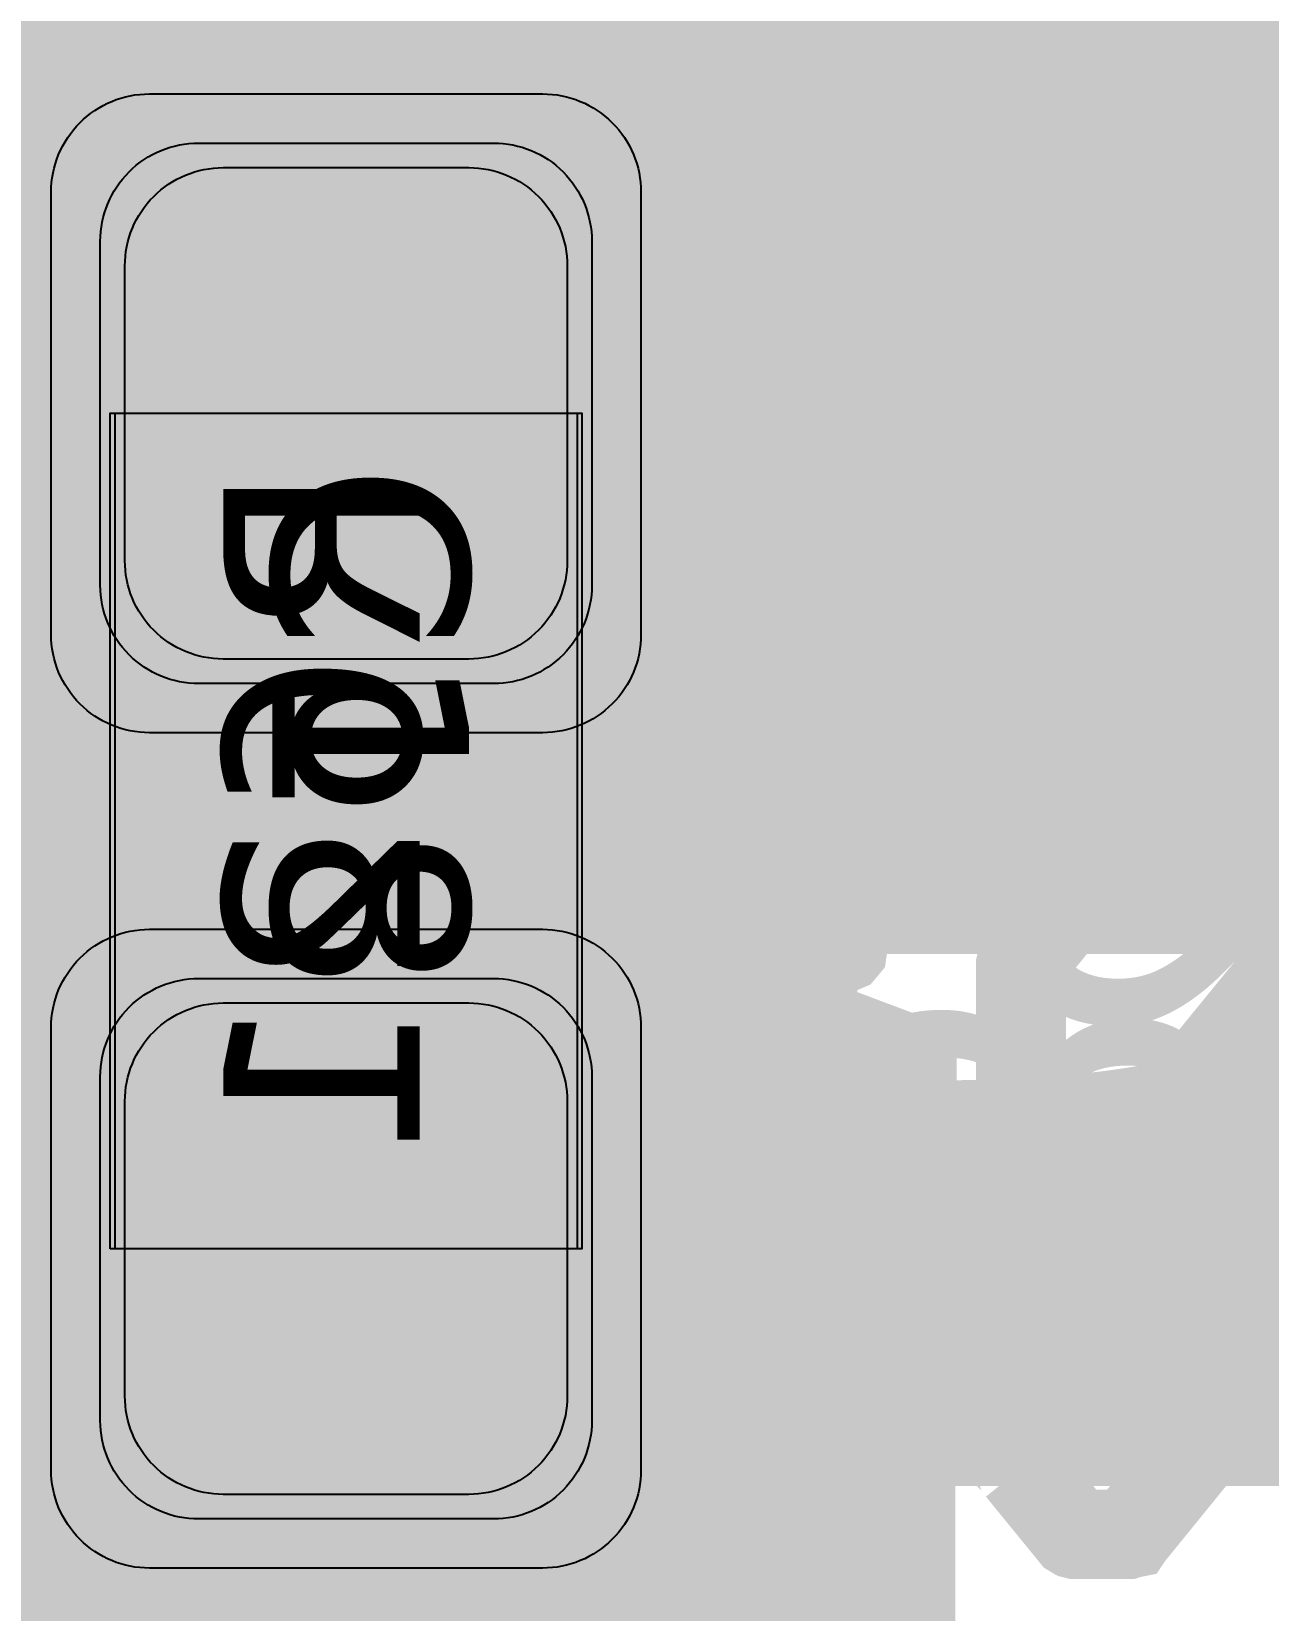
# Model space of a CAD drawing. Extents: x -28 to 199, y -61 to 255.
# Drawn here: x 36.11 to 38.627, y 152.664 to 155.877 of the extents above; entities that cross this region are included whole.
import ezdxf
from ezdxf.enums import TextEntityAlignment as Align

# ---------------------------------------------------------------- set-up
doc = ezdxf.new("R2010")
doc.units = 0
doc.header["$MEASUREMENT"] = 0
for name, color, linetype in [('ASSEMBLY_OUTLINES_BTM', 191, 'CONTINUOUS'), ('ASSEMBLY_OUTLINES_TOP', 102, 'CONTINUOUS'), ('ASSEMBLY_PART_NUMBERS_BTM', 191, 'CONTINUOUS'), ('ASSEMBLY_PART_NUMBERS_TOP', 102, 'CONTINUOUS'), ('ASSEMBLY_REF_DES_BTM', 191, 'CONTINUOUS'), ('ASSEMBLY_REF_DES_TOP', 102, 'CONTINUOUS'), ('GENERATED_SILKSCREEN_BTM', 255, 'CONTINUOUS'), ('GENERATED_SILKSCREEN_TOP', 140, 'CONTINUOUS'), ('PART_PADS_SMD_BTM', 10, 'CONTINUOUS'), ('PART_PADS_SMD_TOP', 150, 'CONTINUOUS'), ('PIN_NUMBERS_BTM', 8, 'CONTINUOUS'), ('PIN_NUMBERS_TOP', 8, 'CONTINUOUS'), ('PLACEMENT_OUTLINES_BTM', 222, 'CONTINUOUS'), ('PLACEMENT_OUTLINES_TOP', 130, 'CONTINUOUS'), ('PLANE_SHAPES_LAYER_2', 230, 'CONTINUOUS'), ('PLANE_SHAPES_LAYER_3', 81, 'CONTINUOUS'), ('SILKSCREEN_OUTLINES_BTM', 211, 'CONTINUOUS'), ('SILKSCREEN_OUTLINES_TOP', 150, 'CONTINUOUS'), ('SILKSCREEN_REF_DES_BTM', 211, 'CONTINUOUS'), ('SILKSCREEN_REF_DES_TOP', 150, 'CONTINUOUS'), ('SOLDERMASK_PADS_BTM', 12, 'CONTINUOUS'), ('SOLDERMASK_PADS_TOP', 180, 'CONTINUOUS'), ('SOLDERPASTE_PADS_BTM', 12, 'CONTINUOUS'), ('SOLDERPASTE_PADS_TOP', 180, 'CONTINUOUS'), ('TRACES_LAYER_BOTTOM', 10, 'CONTINUOUS'), ('TRACES_LAYER_TOP', 150, 'CONTINUOUS')]:
    doc.layers.add(name, color=color, linetype=linetype)
doc.styles.add('COURIER_NEW', font='COUR.TTF')
doc.styles.add('VERDANA', font='verdana.TTF')
doc.styles.add('VERIBEST_GERBER_0', font='txt')

msp = doc.modelspace()

# ---------------------------------------------------------------- hatches: boundary and pattern name
at = {"layer": 'PLANE_SHAPES_LAYER_2'}
h = msp.add_hatch(color=256, dxfattribs=at)
h.paths.add_polyline_path([(169.5, 129.25), (149.5, 129.25), (142.25, 122), (142.25, 90.5), (147.5, 90.5), (147.5, 80), (154, 80), (154, 69.25), (131.75, 69.25), (131.75, 73.25), (121.25, 73.25), (121.25, 81), (110.5, 81), (110.5, 125.75), (106.5, 125.75), (106.5, 128.75), (93.5, 128.75), (93.5, 120.25), (91.75, 120.25), (91.75, 121.5), (80, 121.5), (80, 118.25), (73.25, 118.25), (73.25, 124.5), (67.5, 124.5), (67.5, 128), (57.75, 128), (57.75, 120.25), (55.25, 120.25), (55.25, 121.5), (47.5, 121.5), (47.5, 119), (35, 119), (35, 134.75), (32.75, 134.75), (32.75, 159.75), (29.25, 159.75), (29.25, 175.25), (22.5, 175.25), (22.5, 195.25), (17.25, 195.25), (17.25, 198), (22.5, 198), (22.5, 216.5), (40.25, 216.5), (40.25, 235.5), (54.5, 235.5), (54.5, 254), (87.25, 254), (87.25, 236.25), (86.25, 236.25), (86.25, 228.75), (81, 228.75), (81, 218.75), (95.25, 218.75), (95.25, 194.5), (87, 194.5), (87, 172), (131.1, 172), (131.1, 208.75), (115.5, 208.75), (115.5, 213.75), (106.75, 213.75), (106.75, 218.75), (110.25, 222.25), (110.25, 226.25), (142.5, 226.25), (142.5, 221.5), (160.5, 221.5), (160.5, 240.75), (169.5, 240.75)])
h.paths.add_polyline_path([(35.5, 149.5), (41.75, 149.5), (41.75, 152), (39.25, 152), (39.25, 154), (37.75, 154), (37.75, 152), (35.5, 152)], flags=16)
h.paths.add_polyline_path([(37.5, 125.75), (37.5, 128.75), (42.75, 128.75), (42.75, 125.75)], flags=16)
h.paths.add_polyline_path([(52, 127.75), (52, 130.75), (54.25, 130.75), (54.25, 127.75)], flags=16)
h.paths.add_polyline_path([(50.75, 219.5), (50.75, 226.5), (71.75, 226.5), (71.75, 219.5)], flags=16)
h.paths.add_polyline_path([(66.5, 150.75), (66.5, 177.5), (72.25, 177.5), (72.25, 150.75)], flags=16)
h.paths.add_polyline_path([(47.25, 185.25), (73, 185.25), (73, 188.25), (70.25, 188.25), (70.25, 191), (47.25, 191)], flags=16)
h.paths.add_polyline_path([(84.5, 208), (84.5, 212.75), (85, 212.75), (85, 208)], flags=16)
h.paths.add_polyline_path([(61.5, 137.25), (87.75, 137.25), (87.75, 140.5), (84.75, 140.5), (84.75, 143), (61.5, 143)], flags=16)
h.paths.add_polyline_path([(88.75, 127), (88.75, 130), (91, 130), (91, 127)], flags=16)
h.paths.add_polyline_path([(85.5, 130.25), (85.5, 132.5), (91, 132.5), (91, 130.25)], flags=16)
h.paths.add_polyline_path([(108.75, 142.25), (135.75, 142.25), (135.75, 145.75), (132.25, 145.75), (132.25, 149), (108.75, 149)], flags=16)
h.paths.add_polyline_path([(114.25, 126.75), (140.75, 126.75), (140.75, 129.75), (137.25, 129.75), (137.25, 133), (114.25, 133)], flags=16)
h.paths.add_polyline_path([(155.25, 180.25), (166.25, 180.25), (166.25, 186.25), (152.25, 186.25), (152.25, 183), (155.25, 183)], flags=16)
at = {"layer": 'PLANE_SHAPES_LAYER_3'}
h = msp.add_hatch(color=256, dxfattribs=at)
h.paths.add_polyline_path([(169.5, 129.25), (149.5, 129.25), (142.25, 122), (142.25, 90.5), (147.5, 90.5), (147.5, 80), (154, 80), (154, 69.25), (131.75, 69.25), (131.75, 73.25), (121.25, 73.25), (121.25, 81), (110.5, 81), (110.5, 125.75), (106.5, 125.75), (106.5, 128.75), (93.5, 128.75), (93.5, 120.25), (91.75, 120.25), (91.75, 121.5), (80, 121.5), (80, 118.25), (73.25, 118.25), (73.25, 124.5), (67.5, 124.5), (67.5, 127.75), (58.25, 127.75), (58.25, 130.25), (88.75, 130.25), (88.75, 127), (91, 127), (91, 132.5), (55, 132.5), (55, 131.25), (52, 131.25), (52, 127.75), (55, 127.75), (55, 127.25), (57.75, 127.25), (57.75, 120.25), (55.25, 120.25), (55.25, 121.5), (47.5, 121.5), (47.5, 119), (35, 119), (35, 134.75), (32.75, 134.75), (32.75, 159.75), (29.25, 159.75), (29.25, 175.25), (22.5, 175.25), (22.5, 195.25), (17.25, 195.25), (17.25, 198), (22.5, 198), (22.5, 216.5), (40.25, 216.5), (40.25, 235.5), (54.5, 235.5), (54.5, 254), (87.25, 254), (87.25, 236.25), (86.25, 236.25), (86.25, 228.75), (81, 228.75), (81, 218.75), (95.25, 218.75), (95.25, 194.5), (87, 194.5), (87, 172), (131.1, 172), (131.1, 208.75), (115.5, 208.75), (115.5, 213.75), (106.75, 213.75), (106.75, 218.75), (110.25, 222.25), (110.25, 226.25), (142.5, 226.25), (142.5, 221.5), (160.5, 221.5), (160.5, 240.75), (169.5, 240.75)])
h.paths.add_polyline_path([(35.5, 149.5), (41.75, 149.5), (41.75, 152), (39.25, 152), (39.25, 154), (37.75, 154), (37.75, 152), (35.5, 152)], flags=16)
h.paths.add_polyline_path([(37.5, 125.75), (37.5, 128.75), (42.75, 128.75), (42.75, 125.75)], flags=16)
h.paths.add_polyline_path([(50.75, 219.5), (50.75, 226.5), (71.75, 226.5), (71.75, 219.5)], flags=16)
h.paths.add_polyline_path([(66.5, 150.75), (66.5, 177.5), (72.25, 177.5), (72.25, 150.75)], flags=16)
h.paths.add_polyline_path([(47.25, 185.25), (73, 185.25), (73, 188.25), (70.25, 188.25), (70.25, 191), (47.25, 191)], flags=16)
h.paths.add_polyline_path([(84.5, 208), (84.5, 212.75), (85, 212.75), (85, 208)], flags=16)
h.paths.add_polyline_path([(61.5, 137.25), (87.75, 137.25), (87.75, 140.5), (84.75, 140.5), (84.75, 143), (61.5, 143)], flags=16)
h.paths.add_polyline_path([(108.75, 142.25), (135.75, 142.25), (135.75, 145.75), (132.25, 145.75), (132.25, 149), (108.75, 149)], flags=16)
h.paths.add_polyline_path([(114.25, 126.75), (140.75, 126.75), (140.75, 129.75), (137.25, 129.75), (137.25, 133), (114.25, 133)], flags=16)
h.paths.add_polyline_path([(155.25, 180.25), (166.25, 180.25), (166.25, 186.25), (152.25, 186.25), (152.25, 183), (155.25, 183)], flags=16)

# ---------------------------------------------------------------- linework, layer by layer
at = {"layer": 'ASSEMBLY_OUTLINES_BTM'}
msp.add_lwpolyline([(36.27, 153.4), (36.27, 155.1), (37.22, 155.1), (37.22, 153.4)], close=True, dxfattribs=at)
at = {"layer": 'ASSEMBLY_OUTLINES_TOP'}
msp.add_lwpolyline([(36.28, 153.4), (36.28, 155.1), (37.23, 155.1), (37.23, 153.4)], close=True, dxfattribs=at)
at = {"layer": 'GENERATED_SILKSCREEN_BTM', "const_width": 0.15}
for points in [[(38.4108, 155.0756), (38.4092, 155.0732), (38.4052, 155.0724), (38.4012, 155.07), (38.3972, 155.07), (38.2324, 155.07), (38.2284, 155.07), (38.226, 155.0724), (38.2236, 155.0724), (38.2228, 155.0732), (38.222, 155.074), (38.2196, 155.0756), (38.11, 155.2116), (38.1084, 155.2156), (38.1076, 155.218), (38.1068, 155.222), (38.1068, 155.6252), (38.1084, 155.6324), (38.1124, 155.6364), (38.1172, 155.6412), (38.1228, 155.6428), (38.8908, 155.6428)], [(38.1396, 155.6092), (38.1396, 155.226), (38.2404, 155.102), (38.3892, 155.102), (38.4908, 155.226), (38.4908, 155.6092), (38.1396, 155.6092)], [(38.8908, 155.6092), (38.5228, 155.6092), (38.5228, 155.2332), (38.8956, 155.102)], [(38.8852, 155.0724), (38.5124, 155.2036), (38.4108, 155.0756)], [(38.7812, 154.886), (38.2324, 154.886), (38.2284, 154.8852), (38.2252, 154.8836), (38.2236, 154.882), (38.222, 154.8804), (38.2196, 154.8788), (38.11, 154.7444), (38.1092, 154.7412), (38.1084, 154.7388), (38.1076, 154.738), (38.1068, 154.7348), (38.1068, 154.4652), (38.1076, 154.462), (38.1076, 154.4612), (38.1084, 154.4604), (38.1092, 154.458), (38.11, 154.4548)], [(38.11, 154.4548), (38.2196, 154.3204), (38.2236, 154.3164), (38.23, 154.3156), (38.234, 154.3164), (38.2388, 154.318), (38.242, 154.3204), (38.2452, 154.3244), (38.2476, 154.3284), (38.2484, 154.3324), (38.2484, 154.3364), (38.246, 154.3396), (38.1396, 154.4708), (38.1396, 154.73), (38.2404, 154.8532), (38.5276, 154.8532), (38.4388, 154.7444), (38.438, 154.7412), (38.4372, 154.7396), (38.4372, 154.7388), (38.4364, 154.7388), (38.4356, 154.7348), (38.4356, 154.4652), (38.4364, 154.462), (38.4372, 154.4612), (38.4372, 154.4604), (38.438, 154.458), (38.4388, 154.4548), (38.5476, 154.3204), (38.55, 154.3196), (38.5508, 154.318), (38.5516, 154.3172), (38.5532, 154.3172), (38.5588, 154.3156), (38.5612, 154.3148), (38.7812, 154.3148)], [(38.5692, 154.8532), (38.7732, 154.8532), (38.874, 154.73), (38.874, 154.4716), (38.7732, 154.3468), (38.5692, 154.3468), (38.4676, 154.4716), (38.4676, 154.73), (38.5692, 154.8532)], [(38.7676, 154.1228), (38.334, 153.5908), (38.2404, 153.5908), (38.1396, 153.7156), (38.1396, 153.974), (38.246, 154.1044), (38.2476, 154.11), (38.2468, 154.1148), (38.2444, 154.1204), (38.2396, 154.1236), (38.2348, 154.1268), (38.2292, 154.1276), (38.2236, 154.1268), (38.2196, 154.1228), (38.11, 153.9884), (38.1092, 153.9852), (38.1084, 153.9828), (38.1076, 153.982), (38.1068, 153.9788), (38.1068, 153.7092), (38.1076, 153.706), (38.1076, 153.7052), (38.1084, 153.7044), (38.1092, 153.702), (38.11, 153.6988)], [(38.11, 153.6988), (38.2196, 153.5644), (38.2236, 153.562), (38.2268, 153.5612), (38.2292, 153.5596), (38.2324, 153.5588), (38.342, 153.5588), (38.3444, 153.5596), (38.35, 153.5612), (38.354, 153.562), (38.3556, 153.5644), (38.7884, 154.0972)], [(38.7676, 153.3668), (38.334, 152.8348), (38.2404, 152.8348), (38.1396, 152.9596), (38.1396, 153.218), (38.246, 153.3484), (38.2476, 153.354), (38.2468, 153.3588), (38.2444, 153.3644), (38.2396, 153.3676), (38.2348, 153.3708), (38.2292, 153.3716), (38.2236, 153.3708), (38.2196, 153.3668), (38.11, 153.2324), (38.1092, 153.2292), (38.1084, 153.2268), (38.1076, 153.226), (38.1068, 153.2228), (38.1068, 152.9532), (38.1076, 152.95), (38.1076, 152.9492), (38.1084, 152.9484), (38.1092, 152.946), (38.11, 152.9428)], [(38.11, 152.9428), (38.2196, 152.8084), (38.2236, 152.806), (38.2268, 152.8052), (38.2292, 152.8036), (38.2324, 152.8028), (38.342, 152.8028), (38.3444, 152.8036), (38.35, 152.8052), (38.354, 152.806), (38.3556, 152.8084), (38.7884, 153.3412)]]:
    msp.add_lwpolyline(points, dxfattribs=at)
for points in [[(36.270005, 153.957911, 1.22306e-05), (36.269995, 153.957902), (36.269995, 154.542098, 1.22306e-05), (36.270005, 154.542089), (36.270005, 153.957911)], [(37.220005, 153.966156, 1.1642e-05), (37.219995, 153.966164), (37.219995, 154.533836, 1.1642e-05), (37.220005, 154.533844), (37.220005, 153.966156)]]:
    msp.add_lwpolyline(points, format="xyb", dxfattribs=at)
at = {"layer": 'GENERATED_SILKSCREEN_TOP', "const_width": 0.15}
for points in [[(37.7464, 155.05), (37.856, 155.1844), (37.8584, 155.1884), (37.8616, 155.1892), (37.8648, 155.1908), (37.8688, 155.1916), (38.4176, 155.1916), (38.4216, 155.1908), (38.4248, 155.1892), (38.4272, 155.1876), (38.428, 155.1868), (38.4304, 155.1844), (38.54, 155.05), (38.5408, 155.0476), (38.5416, 155.0452), (38.5424, 155.0444), (38.5432, 155.0412), (38.5432, 154.7716), (38.5424, 154.7676), (38.5416, 154.766), (38.5408, 154.7636), (38.54, 154.7612), (38.4304, 154.626), (38.4264, 154.6228), (38.42, 154.6212), (38.416, 154.622), (38.412, 154.6236), (38.408, 154.626), (38.4048, 154.63), (38.4024, 154.634), (38.4016, 154.638), (38.4016, 154.642), (38.404, 154.6452), (38.5104, 154.7772), (38.5104, 155.0356), (38.4096, 155.1588), (37.8768, 155.1588), (37.776, 155.0356), (37.776, 154.7772), (37.8824, 154.6452), (37.8848, 154.642), (37.8848, 154.638), (37.884, 154.634), (37.8816, 154.63), (37.8784, 154.626), (37.8744, 154.6236), (37.8704, 154.622), (37.8648, 154.6212), (37.86, 154.6228), (37.856, 154.626), (37.7464, 154.7612), (37.7448, 154.7644), (37.744, 154.7652), (37.744, 154.7676), (37.744, 154.7684), (37.7432, 154.7692), (37.7432, 154.7716), (37.7432, 155.0412), (37.744, 155.0444), (37.7448, 155.0476), (37.7464, 155.05)], [(37.776, 154.322), (37.7752, 154.3284), (37.7712, 154.3316), (37.7656, 154.334), (37.7592, 154.3348), (37.7536, 154.334), (37.748, 154.3316), (37.744, 154.3284), (37.7432, 154.322), (37.7432, 154.01), (37.744, 154.0044), (37.748, 153.9996), (37.7536, 153.9972), (37.7592, 153.9964), (37.7656, 153.9972), (37.7712, 153.9996), (37.7752, 154.0044), (37.776, 154.01), (37.776, 154.1508), (38.5272, 154.1508), (38.5328, 154.1516), (38.5368, 154.154), (38.5392, 154.158), (38.54, 154.1636), (38.5408, 154.1676), (38.5408, 154.1716), (38.5392, 154.1748), (38.536, 154.178), (38.3168, 154.334), (38.3112, 154.3364), (38.3064, 154.3364), (38.3008, 154.334), (38.2968, 154.33), (38.2936, 154.3252), (38.292, 154.3196), (38.2936, 154.314), (38.2976, 154.31), (38.4768, 154.182), (37.776, 154.182), (37.776, 154.322)], [(38.248, 153.1724), (38.1712, 153.198), (38.0944, 153.1724), (38.092, 153.1724), (38.0888, 153.1716), (37.8416, 153.1716), (37.8392, 153.1716), (37.8368, 153.1724), (37.8336, 153.1732), (37.8304, 153.1764), (37.748, 153.2564), (37.7448, 153.2596), (37.744, 153.2644), (37.7432, 153.2676), (37.7432, 153.5612), (37.7432, 153.5636), (37.744, 153.566), (37.7448, 153.5692), (37.748, 153.5724), (37.8304, 153.6524), (37.8336, 153.6556), (37.8368, 153.6572), (37.8416, 153.6572), (38.0888, 153.6572), (38.092, 153.6572), (38.0936, 153.6572), (38.0944, 153.6564), (38.1712, 153.6308), (38.248, 153.6564), (38.2488, 153.6572), (38.2536, 153.6572), (38.4456, 153.6572), (38.4488, 153.6572), (38.4528, 153.6556), (38.4568, 153.6524), (38.5392, 153.5724), (38.5416, 153.5692), (38.5424, 153.566), (38.5432, 153.5636), (38.5432, 153.5612), (38.5432, 153.2676), (38.5424, 153.2644), (38.5416, 153.2596), (38.5392, 153.2564), (38.4568, 153.1764), (38.452, 153.1732), (38.4488, 153.1724), (38.4456, 153.1716), (38.2536, 153.1716), (38.2504, 153.1716), (38.2488, 153.1724), (38.248, 153.1724)], [(38.0856, 153.6252), (37.8488, 153.6252), (37.776, 153.5532), (37.776, 153.274), (37.8488, 153.2036), (38.0856, 153.2036), (38.1544, 153.2268), (38.1544, 153.6036), (38.0856, 153.6252)], [(38.4368, 153.6252), (38.2552, 153.6252), (38.1864, 153.6036), (38.1864, 153.2268), (38.2552, 153.2036), (38.4368, 153.2036), (38.5104, 153.274), (38.5104, 153.5532), (38.4368, 153.6252)]]:
    msp.add_lwpolyline(points, dxfattribs=at)
for points in [[(36.280005, 153.966164, 1.1642e-05), (36.279995, 153.966156), (36.279995, 154.533844, 1.1642e-05), (36.280005, 154.533836), (36.280005, 153.966164)], [(37.230005, 153.957902, 1.22306e-05), (37.229995, 153.957911), (37.229995, 154.542089, 1.22306e-05), (37.230005, 154.542098), (37.230005, 153.957902)]]:
    msp.add_lwpolyline(points, format="xyb", dxfattribs=at)
at = {"layer": 'PART_PADS_SMD_BTM'}
for points in [[(37.05, 155.65, -0.4142135624), (37.25, 155.45), (37.25, 154.75, -0.4142135624), (37.05, 154.55), (36.45, 154.55, -0.4142135624), (36.25, 154.75), (36.25, 155.45, -0.4142135624), (36.45, 155.65)], [(37.05, 153.95, -0.4142135624), (37.25, 153.75), (37.25, 153.05, -0.4142135624), (37.05, 152.85), (36.45, 152.85, -0.4142135624), (36.25, 153.05), (36.25, 153.75, -0.4142135624), (36.45, 153.95)]]:
    msp.add_lwpolyline(points, format="xyb", close=True, dxfattribs=at)
at = {"layer": 'PART_PADS_SMD_TOP'}
for points in [[(37.05, 155.65, -0.4142135624), (37.25, 155.45), (37.25, 154.75, -0.4142135624), (37.05, 154.55), (36.45, 154.55, -0.4142135624), (36.25, 154.75), (36.25, 155.45, -0.4142135624), (36.45, 155.65)], [(37.05, 153.95, -0.4142135624), (37.25, 153.75), (37.25, 153.05, -0.4142135624), (37.05, 152.85), (36.45, 152.85, -0.4142135624), (36.25, 153.05), (36.25, 153.75, -0.4142135624), (36.45, 153.95)]]:
    msp.add_lwpolyline(points, format="xyb", close=True, dxfattribs=at)
at = {"layer": 'PLACEMENT_OUTLINES_BTM'}
msp.add_lwpolyline([(36.27, 153.4), (36.27, 155.1), (37.22, 155.1), (37.22, 153.4)], close=True, dxfattribs=at)
at = {"layer": 'PLACEMENT_OUTLINES_TOP'}
msp.add_lwpolyline([(36.28, 153.4), (36.28, 155.1), (37.23, 155.1), (37.23, 153.4)], close=True, dxfattribs=at)
at = {"layer": 'SILKSCREEN_OUTLINES_BTM'}
msp.add_lwpolyline([(36.27, 153.4), (36.27, 155.1), (37.22, 155.1), (37.22, 153.4)], close=True, dxfattribs=at)
at = {"layer": 'SILKSCREEN_OUTLINES_TOP'}
msp.add_lwpolyline([(36.28, 153.4), (36.28, 155.1), (37.23, 155.1), (37.23, 153.4)], close=True, dxfattribs=at)
at = {"layer": 'SOLDERMASK_PADS_BTM'}
for points in [[(37.15, 155.75, -0.4142135624), (37.35, 155.55), (37.35, 154.65, -0.4142135624), (37.15, 154.45), (36.35, 154.45, -0.4142135624), (36.15, 154.65), (36.15, 155.55, -0.4142135624), (36.35, 155.75)], [(37.15, 154.05, -0.4142135624), (37.35, 153.85), (37.35, 152.95, -0.4142135624), (37.15, 152.75), (36.35, 152.75, -0.4142135624), (36.15, 152.95), (36.15, 153.85, -0.4142135624), (36.35, 154.05)]]:
    msp.add_lwpolyline(points, format="xyb", close=True, dxfattribs=at)
at = {"layer": 'SOLDERMASK_PADS_TOP'}
for points in [[(37.15, 155.75, -0.4142135624), (37.35, 155.55), (37.35, 154.65, -0.4142135624), (37.15, 154.45), (36.35, 154.45, -0.4142135624), (36.15, 154.65), (36.15, 155.55, -0.4142135624), (36.35, 155.75)], [(37.15, 154.05, -0.4142135624), (37.35, 153.85), (37.35, 152.95, -0.4142135624), (37.15, 152.75), (36.35, 152.75, -0.4142135624), (36.15, 152.95), (36.15, 153.85, -0.4142135624), (36.35, 154.05)]]:
    msp.add_lwpolyline(points, format="xyb", close=True, dxfattribs=at)
at = {"layer": 'SOLDERPASTE_PADS_BTM'}
for points in [[(37, 155.6, -0.4142135624), (37.2, 155.4), (37.2, 154.8, -0.4142135624), (37, 154.6), (36.5, 154.6, -0.4142135624), (36.3, 154.8), (36.3, 155.4, -0.4142135624), (36.5, 155.6)], [(37, 153.9, -0.4142135624), (37.2, 153.7), (37.2, 153.1, -0.4142135624), (37, 152.9), (36.5, 152.9, -0.4142135624), (36.3, 153.1), (36.3, 153.7, -0.4142135624), (36.5, 153.9)]]:
    msp.add_lwpolyline(points, format="xyb", close=True, dxfattribs=at)
at = {"layer": 'SOLDERPASTE_PADS_TOP'}
for points in [[(37, 155.6, -0.4142135624), (37.2, 155.4), (37.2, 154.8, -0.4142135624), (37, 154.6), (36.5, 154.6, -0.4142135624), (36.3, 154.8), (36.3, 155.4, -0.4142135624), (36.5, 155.6)], [(37, 153.9, -0.4142135624), (37.2, 153.7), (37.2, 153.1, -0.4142135624), (37, 152.9), (36.5, 152.9, -0.4142135624), (36.3, 153.1), (36.3, 153.7, -0.4142135624), (36.5, 153.9)]]:
    msp.add_lwpolyline(points, format="xyb", close=True, dxfattribs=at)
at = {"layer": 'TRACES_LAYER_BOTTOM', "const_width": 0.5}
for points in [[(36.75, 157.75), (36.75, 155.1)], [(36.75, 153.4), (36.75, 153.35), (37.8, 152.3), (37.8, 150.9)]]:
    msp.add_lwpolyline(points, dxfattribs=at)
at = {"layer": 'TRACES_LAYER_TOP', "const_width": 0.5}
for points in [[(34.75, 155.45), (35.777, 155.45), (35.973, 155.254), (35.973, 155.1), (36.75, 155.1)], [(34.75, 153.55), (35.8, 153.55), (35.95, 153.4), (36.75, 153.4)], [(36.75, 153.4), (36.75, 152.820979), (36.15, 152.220979), (36.15, 152)], [(36.75, 153.4), (40, 153.4)]]:
    msp.add_lwpolyline(points, dxfattribs=at)

# ---------------------------------------------------------------- texts
at = {"layer": 'ASSEMBLY_PART_NUMBERS_BTM', "style": 'VERIBEST_GERBER_0', "text_generation_flag": 2}
for s, p in [('ERJ-3EKF2052V', (35.96, 173.5)), ('MMZ1608A182B', (34.96, 166))]:
    msp.add_text(s, height=2.032, rotation=90, dxfattribs=at).set_placement(p, align=Align.TOP_LEFT)
msp.add_text('CL10B104KB8SFNC', height=2.032, dxfattribs=at).set_placement((44.75, 156.71), align=Align.TOP_LEFT)
at = {"layer": 'ASSEMBLY_PART_NUMBERS_TOP', "style": 'VERIBEST_GERBER_0'}
for s, p in [('CL10B104KB8SFNC', (37.79, 176.75)), ('ERJ-3EKF4701V', (37.46, 169.25)), ('ERJ-3EKF10R0V', (38.96, 169.25)), ('GRM216R71H103KA01D', (37.79, 169)), ('CL21B106KOQNNNE', (37.29, 154.5))]:
    msp.add_text(s, height=2.032, rotation=270, dxfattribs=at).set_placement(p, align=Align.TOP_LEFT)
msp.add_text('TP-1_OSC_OSC', height=2.032, dxfattribs=at).set_placement((36.75, 155.21), align=Align.TOP_LEFT)
at = {"layer": 'ASSEMBLY_REF_DES_BTM', "style": 'VERDANA', "text_generation_flag": 2}
msp.add_text('R621', height=0.4, rotation=90, dxfattribs=at).set_placement((36.5, 155), align=Align.TOP_LEFT)
at = {"layer": 'ASSEMBLY_REF_DES_TOP', "style": 'VERDANA'}
msp.add_text('C18', height=0.4, rotation=270, dxfattribs=at).set_placement((37, 155), align=Align.TOP_LEFT)
at = {"layer": 'PIN_NUMBERS_BTM', "style": 'COURIER_NEW'}
for s, p in [('1', (36.75, 155.1)), ('1', (36.75, 155.1)), ('2', (36.75, 153.4)), ('2', (36.75, 153.4))]:
    msp.add_text(s, height=0.508, dxfattribs=at).set_placement(p, align=Align.MIDDLE_CENTER)
at = {"layer": 'PIN_NUMBERS_TOP', "style": 'COURIER_NEW'}
for s, p in [('1', (36.75, 155.1)), ('1', (36.75, 155.1)), ('2', (36.75, 153.4)), ('2', (36.75, 153.4))]:
    msp.add_text(s, height=0.508, dxfattribs=at).set_placement(p, align=Align.MIDDLE_CENTER)
at = {"layer": 'SILKSCREEN_REF_DES_BTM', "style": 'VERIBEST_GERBER_0', "text_generation_flag": 2}
msp.add_text('R622', height=0.8, rotation=90, dxfattribs=at).set_placement((38.11, 155.75), align=Align.TOP_LEFT)
at = {"layer": 'SILKSCREEN_REF_DES_TOP', "style": 'VERIBEST_GERBER_0'}
msp.add_text('C18', height=0.8, rotation=270, dxfattribs=at).set_placement((38.54, 155.3), align=Align.TOP_LEFT)

doc.saveas('drawing.dxf')
